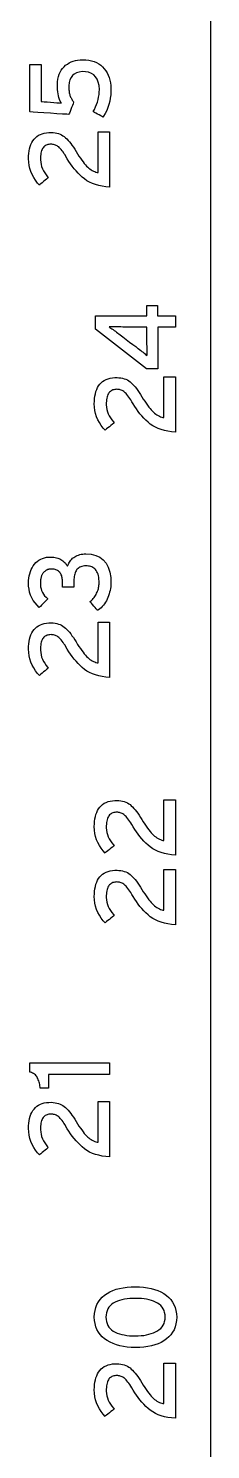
# Model space of a CAD drawing. Extents: x 1 to 47.7, y 0.2 to 35.
# Drawn here: x 33.342 to 33.563, y 9.413 to 11.147 of the extents above; entities that cross this region are included whole.
import ezdxf

# ---------------------------------------------------------------- set-up
doc = ezdxf.new("R2010")
doc.units = 0
doc.header["$MEASUREMENT"] = 0
doc.layers.add('7_0_____DWG', color=7, linetype='CONTINUOUS')

msp = doc.modelspace()

# ---------------------------------------------------------------- linework, layer by layer
at = {"layer": '7_0_____DWG'}
for points in [[(33.5634, 11.2207), (33.5634, 11.1093), (33.5634, 10.9963), (33.5634, 10.8819), (33.5634, 10.7661), (33.5634, 10.6489), (33.5634, 10.5305), (33.5634, 10.4109), (33.5634, 10.2901), (33.5634, 10.1682), (33.5634, 10.0453), (33.5634, 9.9215), (33.5634, 9.6712), (33.5634, 9.4178), (33.5634, 9.1619), (33.5634, 8.904), (33.5634, 8.6445), (33.5634, 8.123)], [(33.4989, 10.7962), (33.5208, 10.7962), (33.5208, 10.7825), (33.4994, 10.7825), (33.4994, 10.7315), (33.4855, 10.7315), (33.4236, 10.78), (33.4236, 10.7962), (33.4861, 10.7962), (33.4861, 10.8087), (33.4989, 10.8087), (33.4989, 10.7962)]]:
    msp.add_lwpolyline(points, dxfattribs=at)
for points in [[(33.4077, 11.1085), (33.4116, 11.1083), (33.4153, 11.1079), (33.4187, 11.1072), (33.4219, 11.1063), (33.4248, 11.1051), (33.4275, 11.1036), (33.43, 11.1019), (33.4322, 11.0999), (33.4342, 11.0977), (33.436, 11.0952), (33.4376, 11.0926), (33.4389, 11.0899), (33.44, 11.0869), (33.4409, 11.0838), (33.4416, 11.0805), (33.442, 11.0771), (33.4423, 11.0735), (33.4423, 11.0696), (33.442, 11.0656), (33.4415, 11.0617), (33.4408, 11.0579), (33.4398, 11.0541), (33.4386, 11.0504), (33.4371, 11.0468), (33.4354, 11.0432), (33.4334, 11.0397), (33.4325, 11.0387), (33.4315, 11.0392), (33.43, 11.0401), (33.4281, 11.0412), (33.4261, 11.0423), (33.4241, 11.0434), (33.4224, 11.0444), (33.4212, 11.0451), (33.4206, 11.0454), (33.4221, 11.048), (33.4235, 11.051), (33.4247, 11.0539), (33.4258, 11.0569), (33.4266, 11.0599), (33.4273, 11.0629), (33.4278, 11.066), (33.4281, 11.069), (33.4282, 11.0723), (33.4278, 11.0771), (33.4269, 11.0812), (33.4256, 11.0848), (33.4237, 11.0878), (33.4213, 11.0902), (33.4185, 11.092), (33.4151, 11.0933), (33.4113, 11.094), (33.4071, 11.0941), (33.4035, 11.0936), (33.4004, 11.0926), (33.3977, 11.0912), (33.3955, 11.0893), (33.3937, 11.0869), (33.3924, 11.084), (33.3915, 11.0807), (33.3911, 11.0769), (33.391, 11.0743), (33.3911, 11.073), (33.3911, 11.0718), (33.3913, 11.0706), (33.3914, 11.0694), (33.3916, 11.0682), (33.3918, 11.0671), (33.3921, 11.066), (33.3924, 11.065), (33.3928, 11.064), (33.3932, 11.0631), (33.3937, 11.0621), (33.3942, 11.0612), (33.3947, 11.0603), (33.3953, 11.0594), (33.3959, 11.0585), (33.3965, 11.0577), (33.3971, 11.0568), (33.3969, 11.0563), (33.3963, 11.0548), (33.3955, 11.0528), (33.3945, 11.0503), (33.3934, 11.0477), (33.3925, 11.0454), (33.3917, 11.0434), (33.3912, 11.0421), (33.3909, 11.0418), (33.3885, 11.042), (33.3834, 11.0423), (33.3765, 11.0428), (33.3686, 11.0433), (33.3606, 11.0439), (33.3533, 11.0443), (33.3475, 11.0447), (33.3441, 11.045), (33.3435, 11.0454), (33.3435, 11.0492), (33.3435, 11.056), (33.3435, 11.0647), (33.3435, 11.0745), (33.3435, 11.0842), (33.3435, 11.0928), (33.3435, 11.0993), (33.3435, 11.1026), (33.3438, 11.1029), (33.3449, 11.1029), (33.3466, 11.1029), (33.3488, 11.1029), (33.3511, 11.1029), (33.3534, 11.1029), (33.3554, 11.1029), (33.3568, 11.1029), (33.3574, 11.1029), (33.3574, 11.1016), (33.3574, 11.0975), (33.3574, 11.0914), (33.3574, 11.0841), (33.3574, 11.0764), (33.3574, 11.0691), (33.3574, 11.063), (33.3574, 11.0589), (33.3574, 11.0576), (33.3585, 11.0575), (33.361, 11.0574), (33.3645, 11.0571), (33.3686, 11.0568), (33.3727, 11.0565), (33.3766, 11.0562), (33.3797, 11.056), (33.3817, 11.0558), (33.3817, 11.0564), (33.3807, 11.0582), (33.3798, 11.0602), (33.379, 11.0624), (33.3784, 11.0646), (33.3779, 11.067), (33.3775, 11.0695), (33.3772, 11.0721), (33.3771, 11.0748), (33.3771, 11.0781), (33.3774, 11.0816), (33.3778, 11.0849), (33.3785, 11.088), (33.3794, 11.0908), (33.3806, 11.0934), (33.3819, 11.0959), (33.3835, 11.0981), (33.3852, 11.1001), (33.3872, 11.1018), (33.3893, 11.1034), (33.3915, 11.1048), (33.3939, 11.1059), (33.3964, 11.1068), (33.399, 11.1076), (33.4018, 11.1081), (33.4047, 11.1084)], [(33.4407, 10.9533), (33.4361, 10.9537), (33.4316, 10.9543), (33.4275, 10.9552), (33.4235, 10.9563), (33.4198, 10.9576), (33.4163, 10.9592), (33.4131, 10.961), (33.4101, 10.9631), (33.4074, 10.9654), (33.4048, 10.9678), (33.4023, 10.9704), (33.3999, 10.973), (33.3975, 10.9757), (33.3953, 10.9786), (33.3932, 10.9815), (33.3912, 10.9846), (33.3892, 10.9877), (33.3876, 10.9904), (33.3864, 10.9925), (33.3851, 10.9943), (33.384, 10.9961), (33.3828, 10.9976), (33.3817, 10.999), (33.3807, 11.0002), (33.3796, 11.0013), (33.3787, 11.0022), (33.3777, 11.0029), (33.3767, 11.0035), (33.3757, 11.004), (33.3747, 11.0045), (33.3737, 11.0048), (33.3726, 11.0051), (33.3716, 11.0053), (33.3705, 11.0055), (33.3694, 11.0055), (33.3681, 11.0055), (33.3668, 11.0053), (33.3656, 11.0051), (33.3645, 11.0047), (33.3634, 11.0042), (33.3624, 11.0037), (33.3615, 11.003), (33.3607, 11.0022), (33.3599, 11.0013), (33.3591, 11.0003), (33.3585, 10.9991), (33.3579, 10.9977), (33.3575, 10.9962), (33.3571, 10.9946), (33.3568, 10.9928), (33.3566, 10.9909), (33.3565, 10.9889), (33.3565, 10.9865), (33.3568, 10.9836), (33.3573, 10.9809), (33.358, 10.9782), (33.359, 10.9755), (33.3602, 10.973), (33.3617, 10.9705), (33.3634, 10.9681), (33.3653, 10.9657), (33.3661, 10.9646), (33.3653, 10.964), (33.3639, 10.9629), (33.3622, 10.9615), (33.3604, 10.96), (33.3585, 10.9585), (33.3569, 10.9572), (33.3557, 10.9562), (33.3552, 10.9557), (33.353, 10.9582), (33.3504, 10.9615), (33.3483, 10.9649), (33.3464, 10.9684), (33.3449, 10.9721), (33.3436, 10.9758), (33.3428, 10.9797), (33.3422, 10.9838), (33.342, 10.9879), (33.3421, 10.9912), (33.3423, 10.9944), (33.3427, 10.9973), (33.3433, 11.0001), (33.3441, 11.0028), (33.345, 11.0053), (33.346, 11.0076), (33.3473, 11.0097), (33.3487, 11.0117), (33.3503, 11.0135), (33.3522, 11.015), (33.3542, 11.0164), (33.3564, 11.0175), (33.3587, 11.0184), (33.3612, 11.0191), (33.364, 11.0196), (33.3668, 11.0198), (33.3696, 11.0199), (33.372, 11.0197), (33.3743, 11.0194), (33.3764, 11.019), (33.3784, 11.0185), (33.3804, 11.0177), (33.3822, 11.0169), (33.3839, 11.0159), (33.3855, 11.0148), (33.3871, 11.0134), (33.3886, 11.0119), (33.3902, 11.0102), (33.3917, 11.0084), (33.3933, 11.0064), (33.3949, 11.0042), (33.3966, 11.0018), (33.3982, 10.9993), (33.3999, 10.9965), (33.4017, 10.9936), (33.4034, 10.9909), (33.4051, 10.9884), (33.4067, 10.9861), (33.4083, 10.984), (33.4098, 10.982), (33.4113, 10.9803), (33.4127, 10.9788), (33.414, 10.9775), (33.4154, 10.9764), (33.4168, 10.9753), (33.4182, 10.9744), (33.4196, 10.9735), (33.4211, 10.9728), (33.4226, 10.9721), (33.4241, 10.9716), (33.4256, 10.9712), (33.4266, 10.9712), (33.4266, 10.9741), (33.4266, 10.9797), (33.4266, 10.9871), (33.4266, 10.9954), (33.4266, 11.0038), (33.4266, 11.0114), (33.4266, 11.0172), (33.4266, 11.0205), (33.4268, 11.0208), (33.4278, 11.0208), (33.4295, 11.0208), (33.4317, 11.0208), (33.4341, 11.0208), (33.4364, 11.0208), (33.4385, 11.0208), (33.44, 11.0208), (33.4407, 11.0208), (33.4407, 11.0193), (33.4407, 11.0136), (33.4407, 11.0048), (33.4407, 10.9941), (33.4407, 10.9826), (33.4407, 10.9716), (33.4407, 10.9622), (33.4407, 10.9557)], [(33.44, 10.7829), (33.4411, 10.7821), (33.4423, 10.7813), (33.4435, 10.7804), (33.4449, 10.7794), (33.4462, 10.7784), (33.4477, 10.7773), (33.4492, 10.7762), (33.4508, 10.775), (33.4518, 10.7742), (33.4537, 10.7728), (33.4568, 10.7704), (33.4607, 10.7674), (33.465, 10.7642), (33.469, 10.7611), (33.4724, 10.7586), (33.4747, 10.7568), (33.4756, 10.7561), (33.4771, 10.755), (33.4786, 10.7538), (33.48, 10.7527), (33.4813, 10.7517), (33.4826, 10.7506), (33.4838, 10.7496), (33.4849, 10.7487), (33.486, 10.7477), (33.4863, 10.7486), (33.4863, 10.7502), (33.4862, 10.7518), (33.4862, 10.7536), (33.4862, 10.7554), (33.4862, 10.7572), (33.4862, 10.7592), (33.4861, 10.7611), (33.4861, 10.7627), (33.4861, 10.7639), (33.4861, 10.7662), (33.4861, 10.7693), (33.4861, 10.7728), (33.4861, 10.7763), (33.4861, 10.7793), (33.4861, 10.7815), (33.4861, 10.7825), (33.4853, 10.7825), (33.4826, 10.7825), (33.4786, 10.7825), (33.4737, 10.7825), (33.4687, 10.7825), (33.4641, 10.7825), (33.4603, 10.7825), (33.4581, 10.7825), (33.4567, 10.7825), (33.4543, 10.7826), (33.452, 10.7826), (33.4498, 10.7826), (33.4477, 10.7827), (33.4456, 10.7827), (33.4436, 10.7828), (33.4418, 10.7828)], [(33.5208, 10.6543), (33.5161, 10.6547), (33.5117, 10.6553), (33.5075, 10.6562), (33.5036, 10.6573), (33.4999, 10.6586), (33.4964, 10.6602), (33.4932, 10.662), (33.4902, 10.6641), (33.4874, 10.6664), (33.4848, 10.6688), (33.4823, 10.6713), (33.4799, 10.674), (33.4776, 10.6767), (33.4754, 10.6796), (33.4733, 10.6825), (33.4712, 10.6855), (33.4693, 10.6887), (33.4677, 10.6914), (33.4664, 10.6935), (33.4652, 10.6953), (33.464, 10.697), (33.4629, 10.6986), (33.4618, 10.7), (33.4607, 10.7012), (33.4597, 10.7022), (33.4587, 10.7031), (33.4578, 10.7039), (33.4568, 10.7045), (33.4558, 10.705), (33.4548, 10.7054), (33.4537, 10.7058), (33.4527, 10.7061), (33.4516, 10.7063), (33.4505, 10.7064), (33.4494, 10.7065), (33.4481, 10.7064), (33.4469, 10.7063), (33.4457, 10.706), (33.4445, 10.7057), (33.4435, 10.7052), (33.4425, 10.7047), (33.4416, 10.704), (33.4407, 10.7032), (33.4399, 10.7023), (33.4392, 10.7012), (33.4385, 10.7), (33.438, 10.6987), (33.4375, 10.6972), (33.4372, 10.6956), (33.4369, 10.6938), (33.4367, 10.6919), (33.4366, 10.6899), (33.4366, 10.6875), (33.4368, 10.6846), (33.4373, 10.6818), (33.4381, 10.6791), (33.4391, 10.6765), (33.4403, 10.674), (33.4417, 10.6715), (33.4434, 10.6691), (33.4453, 10.6667), (33.4461, 10.6656), (33.4453, 10.6649), (33.444, 10.6639), (33.4423, 10.6625), (33.4404, 10.6609), (33.4386, 10.6594), (33.437, 10.6581), (33.4358, 10.6572), (33.4352, 10.6567), (33.433, 10.6592), (33.4305, 10.6625), (33.4283, 10.6659), (33.4264, 10.6694), (33.4249, 10.673), (33.4237, 10.6768), (33.4228, 10.6807), (33.4223, 10.6847), (33.422, 10.6889), (33.4221, 10.6922), (33.4224, 10.6953), (33.4228, 10.6983), (33.4234, 10.7011), (33.4241, 10.7038), (33.425, 10.7062), (33.4261, 10.7086), (33.4273, 10.7107), (33.4288, 10.7127), (33.4304, 10.7144), (33.4322, 10.716), (33.4342, 10.7173), (33.4364, 10.7185), (33.4388, 10.7194), (33.4413, 10.7201), (33.444, 10.7205), (33.4469, 10.7208), (33.4497, 10.7208), (33.452, 10.7207), (33.4543, 10.7204), (33.4565, 10.72), (33.4585, 10.7194), (33.4604, 10.7187), (33.4623, 10.7179), (33.464, 10.7169), (33.4656, 10.7157), (33.4671, 10.7144), (33.4686, 10.7129), (33.4702, 10.7112), (33.4718, 10.7094), (33.4734, 10.7073), (33.475, 10.7051), (33.4766, 10.7028), (33.4783, 10.7002), (33.48, 10.6975), (33.4817, 10.6946), (33.4835, 10.6919), (33.4851, 10.6894), (33.4868, 10.6871), (33.4883, 10.6849), (33.4899, 10.683), (33.4913, 10.6813), (33.4927, 10.6798), (33.4941, 10.6785), (33.4954, 10.6773), (33.4968, 10.6763), (33.4983, 10.6753), (33.4997, 10.6745), (33.5012, 10.6737), (33.5026, 10.6731), (33.5041, 10.6726), (33.5056, 10.6722), (33.5067, 10.6722), (33.5067, 10.675), (33.5067, 10.6806), (33.5067, 10.6881), (33.5067, 10.6964), (33.5067, 10.7048), (33.5067, 10.7124), (33.5067, 10.7182), (33.5067, 10.7214), (33.5068, 10.7218), (33.5078, 10.7218), (33.5096, 10.7218), (33.5117, 10.7218), (33.5141, 10.7218), (33.5165, 10.7218), (33.5185, 10.7218), (33.52, 10.7218), (33.5208, 10.7218), (33.5208, 10.7203), (33.5208, 10.7146), (33.5208, 10.7058), (33.5208, 10.695), (33.5208, 10.6836), (33.5208, 10.6725), (33.5208, 10.6632), (33.5208, 10.6567)], [(33.4119, 10.5058), (33.4183, 10.5052), (33.424, 10.5038), (33.4289, 10.5015), (33.433, 10.4983), (33.4364, 10.4942), (33.439, 10.4893), (33.4409, 10.4835), (33.442, 10.4769), (33.4423, 10.4701), (33.4422, 10.4679), (33.442, 10.4656), (33.4417, 10.4634), (33.4412, 10.4612), (33.4407, 10.459), (33.4401, 10.4568), (33.4394, 10.4547), (33.4386, 10.4526), (33.4377, 10.4505), (33.4367, 10.4485), (33.4355, 10.4466), (33.4343, 10.4448), (33.4331, 10.4431), (33.4317, 10.4415), (33.4303, 10.44), (33.4287, 10.4386), (33.4271, 10.4373), (33.4261, 10.4366), (33.4255, 10.4373), (33.4244, 10.4386), (33.423, 10.4402), (33.4215, 10.442), (33.4199, 10.4438), (33.4185, 10.4454), (33.4174, 10.4466), (33.4168, 10.4473), (33.4175, 10.4479), (33.4187, 10.449), (33.4198, 10.4501), (33.4208, 10.4513), (33.4218, 10.4525), (33.4227, 10.4537), (33.4235, 10.455), (33.4243, 10.4563), (33.4249, 10.4576), (33.4256, 10.459), (33.4261, 10.4604), (33.4266, 10.4618), (33.427, 10.4632), (33.4273, 10.4646), (33.4276, 10.466), (33.4277, 10.4674), (33.4279, 10.4689), (33.4279, 10.4703), (33.4279, 10.4726), (33.4277, 10.4749), (33.4275, 10.4771), (33.4271, 10.4791), (33.4266, 10.4809), (33.426, 10.4826), (33.4253, 10.484), (33.4245, 10.4854), (33.4236, 10.4865), (33.4226, 10.4875), (33.4215, 10.4884), (33.4204, 10.4891), (33.4191, 10.4897), (33.4178, 10.4903), (33.4164, 10.4906), (33.4149, 10.4909), (33.4133, 10.4911), (33.4116, 10.4911), (33.41, 10.491), (33.4084, 10.4908), (33.407, 10.4905), (33.4057, 10.49), (33.4044, 10.4895), (33.4033, 10.4888), (33.4023, 10.488), (33.4013, 10.4871), (33.4005, 10.4861), (33.3998, 10.485), (33.3992, 10.4838), (33.3986, 10.4825), (33.3982, 10.4811), (33.3978, 10.4797), (33.3975, 10.4782), (33.3974, 10.4766), (33.3973, 10.475), (33.3973, 10.474), (33.3973, 10.4734), (33.3973, 10.4724), (33.3973, 10.4711), (33.3973, 10.4696), (33.3973, 10.4682), (33.3973, 10.4668), (33.3973, 10.4658), (33.3973, 10.4653), (33.3971, 10.4652), (33.3961, 10.4652), (33.3944, 10.4652), (33.3922, 10.4652), (33.3899, 10.4652), (33.3875, 10.4652), (33.3855, 10.4652), (33.384, 10.4652), (33.3832, 10.4652), (33.3832, 10.4654), (33.3832, 10.4661), (33.3832, 10.4672), (33.3832, 10.4685), (33.3832, 10.47), (33.3832, 10.4714), (33.3832, 10.4726), (33.3832, 10.4735), (33.3832, 10.4739), (33.3831, 10.4752), (33.383, 10.4766), (33.3827, 10.4779), (33.3824, 10.4791), (33.3819, 10.4803), (33.3814, 10.4813), (33.3807, 10.4823), (33.38, 10.4832), (33.3791, 10.484), (33.3783, 10.4847), (33.3773, 10.4853), (33.3764, 10.4858), (33.3753, 10.4862), (33.3743, 10.4866), (33.3732, 10.4869), (33.372, 10.4871), (33.3708, 10.4872), (33.3697, 10.4872), (33.3692, 10.4872), (33.3688, 10.4872), (33.3683, 10.4871), (33.3678, 10.4871), (33.3672, 10.487), (33.3667, 10.4869), (33.3662, 10.4868), (33.3657, 10.4866), (33.3651, 10.4865), (33.3646, 10.4863), (33.3641, 10.486), (33.3636, 10.4857), (33.3631, 10.4854), (33.3626, 10.485), (33.3621, 10.4847), (33.3617, 10.4843), (33.3612, 10.4838), (33.3608, 10.4834), (33.3603, 10.4829), (33.3599, 10.4824), (33.3595, 10.4818), (33.3591, 10.4812), (33.3587, 10.4806), (33.3584, 10.4799), (33.358, 10.4792), (33.3577, 10.4785), (33.3574, 10.4777), (33.3572, 10.4769), (33.357, 10.476), (33.3568, 10.4751), (33.3566, 10.4741), (33.3565, 10.4731), (33.3564, 10.472), (33.3564, 10.4709), (33.3564, 10.4698), (33.3564, 10.4677), (33.3567, 10.4653), (33.3573, 10.4631), (33.358, 10.4609), (33.359, 10.4587), (33.3602, 10.4567), (33.3616, 10.4547), (33.3633, 10.4529), (33.3651, 10.4511), (33.3652, 10.4506), (33.3643, 10.4496), (33.3629, 10.4483), (33.3613, 10.4466), (33.3595, 10.4448), (33.3579, 10.4432), (33.3565, 10.4417), (33.3555, 10.4407), (33.3551, 10.4404), (33.3524, 10.4431), (33.3499, 10.446), (33.3478, 10.449), (33.346, 10.4521), (33.3446, 10.4555), (33.3434, 10.4589), (33.3426, 10.4625), (33.3421, 10.4663), (33.342, 10.4701), (33.3421, 10.4731), (33.3424, 10.476), (33.3428, 10.4788), (33.3435, 10.4815), (33.3443, 10.4841), (33.3453, 10.4865), (33.3464, 10.4888), (33.3477, 10.491), (33.3492, 10.4931), (33.3509, 10.495), (33.3527, 10.4966), (33.3547, 10.4981), (33.3568, 10.4993), (33.3591, 10.5002), (33.3615, 10.501), (33.364, 10.5015), (33.3668, 10.5018), (33.3692, 10.5018), (33.3711, 10.5017), (33.3728, 10.5015), (33.3745, 10.5013), (33.3761, 10.5009), (33.3775, 10.5005), (33.3789, 10.5), (33.3802, 10.4995), (33.3814, 10.4989), (33.3825, 10.4981), (33.3836, 10.4974), (33.3846, 10.4966), (33.3855, 10.4957), (33.3864, 10.4948), (33.3873, 10.4938), (33.388, 10.4928), (33.3888, 10.4918), (33.3894, 10.4907), (33.3899, 10.4915), (33.3905, 10.493), (33.3911, 10.4944), (33.3918, 10.4957), (33.3927, 10.497), (33.3936, 10.4981), (33.3946, 10.4993), (33.3957, 10.5003), (33.397, 10.5013), (33.3983, 10.5022), (33.3996, 10.503), (33.4011, 10.5037), (33.4027, 10.5043), (33.4043, 10.5048), (33.4061, 10.5052), (33.4079, 10.5055), (33.4098, 10.5057)], [(33.4407, 10.355), (33.4361, 10.3554), (33.4316, 10.356), (33.4275, 10.3569), (33.4235, 10.358), (33.4198, 10.3593), (33.4163, 10.3609), (33.4131, 10.3627), (33.4101, 10.3648), (33.4074, 10.3671), (33.4048, 10.3695), (33.4023, 10.372), (33.3999, 10.3747), (33.3975, 10.3774), (33.3953, 10.3803), (33.3932, 10.3832), (33.3912, 10.3862), (33.3892, 10.3894), (33.3876, 10.3921), (33.3864, 10.3942), (33.3851, 10.396), (33.384, 10.3977), (33.3828, 10.3993), (33.3817, 10.4007), (33.3807, 10.4019), (33.3796, 10.4029), (33.3787, 10.4038), (33.3777, 10.4045), (33.3767, 10.4052), (33.3757, 10.4057), (33.3747, 10.4061), (33.3737, 10.4065), (33.3726, 10.4068), (33.3716, 10.407), (33.3705, 10.4071), (33.3694, 10.4072), (33.3681, 10.4071), (33.3668, 10.407), (33.3656, 10.4067), (33.3645, 10.4064), (33.3634, 10.4059), (33.3624, 10.4053), (33.3615, 10.4047), (33.3607, 10.4039), (33.3599, 10.403), (33.3591, 10.4019), (33.3585, 10.4007), (33.3579, 10.3994), (33.3575, 10.3979), (33.3571, 10.3963), (33.3568, 10.3945), (33.3566, 10.3926), (33.3565, 10.3906), (33.3565, 10.3881), (33.3568, 10.3853), (33.3573, 10.3825), (33.358, 10.3798), (33.359, 10.3772), (33.3602, 10.3746), (33.3617, 10.3722), (33.3634, 10.3697), (33.3653, 10.3674), (33.3661, 10.3663), (33.3653, 10.3656), (33.3639, 10.3645), (33.3622, 10.3632), (33.3604, 10.3616), (33.3585, 10.3601), (33.3569, 10.3588), (33.3557, 10.3579), (33.3552, 10.3574), (33.353, 10.3599), (33.3504, 10.3631), (33.3483, 10.3665), (33.3464, 10.3701), (33.3449, 10.3737), (33.3436, 10.3775), (33.3428, 10.3814), (33.3422, 10.3854), (33.342, 10.3896), (33.3421, 10.3929), (33.3423, 10.396), (33.3427, 10.399), (33.3433, 10.4018), (33.3441, 10.4045), (33.345, 10.4069), (33.346, 10.4092), (33.3473, 10.4114), (33.3487, 10.4134), (33.3503, 10.4151), (33.3522, 10.4167), (33.3542, 10.418), (33.3564, 10.4192), (33.3587, 10.4201), (33.3612, 10.4208), (33.364, 10.4212), (33.3668, 10.4215), (33.3696, 10.4215), (33.372, 10.4214), (33.3743, 10.4211), (33.3764, 10.4207), (33.3784, 10.4201), (33.3804, 10.4194), (33.3822, 10.4186), (33.3839, 10.4176), (33.3855, 10.4164), (33.3871, 10.4151), (33.3886, 10.4136), (33.3902, 10.4119), (33.3917, 10.4101), (33.3933, 10.408), (33.3949, 10.4058), (33.3966, 10.4035), (33.3982, 10.4009), (33.3999, 10.3982), (33.4017, 10.3953), (33.4034, 10.3926), (33.4051, 10.3901), (33.4067, 10.3878), (33.4083, 10.3856), (33.4098, 10.3837), (33.4113, 10.382), (33.4127, 10.3805), (33.414, 10.3792), (33.4154, 10.378), (33.4168, 10.377), (33.4182, 10.376), (33.4196, 10.3752), (33.4211, 10.3744), (33.4226, 10.3738), (33.4241, 10.3733), (33.4256, 10.3729), (33.4266, 10.3728), (33.4266, 10.3757), (33.4266, 10.3813), (33.4266, 10.3887), (33.4266, 10.3971), (33.4266, 10.4055), (33.4266, 10.4131), (33.4266, 10.4189), (33.4266, 10.4221), (33.4268, 10.4225), (33.4278, 10.4225), (33.4295, 10.4225), (33.4317, 10.4225), (33.4341, 10.4225), (33.4364, 10.4225), (33.4385, 10.4225), (33.44, 10.4225), (33.4407, 10.4225), (33.4407, 10.421), (33.4407, 10.4153), (33.4407, 10.4065), (33.4407, 10.3957), (33.4407, 10.3843), (33.4407, 10.3732), (33.4407, 10.3639), (33.4407, 10.3574)], [(33.5208, 10.1383), (33.5161, 10.1387), (33.5117, 10.1393), (33.5075, 10.1402), (33.5036, 10.1413), (33.4999, 10.1426), (33.4964, 10.1442), (33.4932, 10.146), (33.4902, 10.1481), (33.4874, 10.1504), (33.4848, 10.1528), (33.4823, 10.1553), (33.4799, 10.158), (33.4776, 10.1607), (33.4754, 10.1636), (33.4733, 10.1665), (33.4712, 10.1696), (33.4693, 10.1727), (33.4677, 10.1754), (33.4664, 10.1775), (33.4652, 10.1793), (33.464, 10.181), (33.4629, 10.1826), (33.4618, 10.184), (33.4607, 10.1852), (33.4597, 10.1863), (33.4587, 10.1871), (33.4578, 10.1879), (33.4568, 10.1885), (33.4558, 10.189), (33.4548, 10.1895), (33.4537, 10.1898), (33.4527, 10.1901), (33.4516, 10.1903), (33.4505, 10.1904), (33.4494, 10.1905), (33.4481, 10.1905), (33.4469, 10.1903), (33.4457, 10.1901), (33.4445, 10.1897), (33.4435, 10.1892), (33.4425, 10.1887), (33.4416, 10.188), (33.4407, 10.1872), (33.4399, 10.1863), (33.4392, 10.1853), (33.4385, 10.1841), (33.438, 10.1827), (33.4375, 10.1812), (33.4372, 10.1796), (33.4369, 10.1778), (33.4367, 10.1759), (33.4366, 10.1739), (33.4366, 10.1715), (33.4368, 10.1686), (33.4373, 10.1659), (33.4381, 10.1632), (33.4391, 10.1605), (33.4403, 10.158), (33.4417, 10.1555), (33.4434, 10.1531), (33.4453, 10.1507), (33.4461, 10.1496), (33.4453, 10.149), (33.444, 10.1479), (33.4423, 10.1465), (33.4404, 10.1449), (33.4386, 10.1435), (33.437, 10.1421), (33.4358, 10.1412), (33.4352, 10.1407), (33.433, 10.1432), (33.4305, 10.1465), (33.4283, 10.1499), (33.4264, 10.1534), (33.4249, 10.157), (33.4237, 10.1608), (33.4228, 10.1647), (33.4223, 10.1687), (33.422, 10.1729), (33.4221, 10.1762), (33.4224, 10.1793), (33.4228, 10.1823), (33.4234, 10.1851), (33.4241, 10.1878), (33.425, 10.1903), (33.4261, 10.1926), (33.4273, 10.1947), (33.4288, 10.1967), (33.4304, 10.1985), (33.4322, 10.2), (33.4342, 10.2014), (33.4364, 10.2025), (33.4388, 10.2034), (33.4413, 10.2041), (33.444, 10.2046), (33.4469, 10.2048), (33.4497, 10.2048), (33.452, 10.2047), (33.4543, 10.2044), (33.4565, 10.204), (33.4585, 10.2034), (33.4604, 10.2027), (33.4623, 10.2019), (33.464, 10.2009), (33.4656, 10.1998), (33.4671, 10.1984), (33.4686, 10.1969), (33.4702, 10.1952), (33.4718, 10.1934), (33.4734, 10.1913), (33.475, 10.1892), (33.4766, 10.1868), (33.4783, 10.1842), (33.48, 10.1815), (33.4817, 10.1786), (33.4835, 10.1759), (33.4851, 10.1734), (33.4868, 10.1711), (33.4883, 10.169), (33.4899, 10.167), (33.4913, 10.1653), (33.4927, 10.1638), (33.4941, 10.1625), (33.4954, 10.1614), (33.4968, 10.1603), (33.4983, 10.1593), (33.4997, 10.1585), (33.5012, 10.1578), (33.5026, 10.1571), (33.5041, 10.1566), (33.5056, 10.1562), (33.5067, 10.1562), (33.5067, 10.1591), (33.5067, 10.1646), (33.5067, 10.1721), (33.5067, 10.1804), (33.5067, 10.1888), (33.5067, 10.1964), (33.5067, 10.2022), (33.5067, 10.2054), (33.5068, 10.2058), (33.5078, 10.2058), (33.5096, 10.2058), (33.5117, 10.2058), (33.5141, 10.2058), (33.5165, 10.2058), (33.5185, 10.2058), (33.52, 10.2058), (33.5208, 10.2058), (33.5208, 10.2043), (33.5208, 10.1986), (33.5208, 10.1898), (33.5208, 10.1791), (33.5208, 10.1676), (33.5208, 10.1566), (33.5208, 10.1472), (33.5208, 10.1407)], [(33.5208, 10.0532), (33.5161, 10.0536), (33.5117, 10.0542), (33.5075, 10.0551), (33.5036, 10.0562), (33.4999, 10.0575), (33.4964, 10.0591), (33.4932, 10.0609), (33.4902, 10.063), (33.4874, 10.0653), (33.4848, 10.0677), (33.4823, 10.0702), (33.4799, 10.0729), (33.4776, 10.0756), (33.4754, 10.0785), (33.4733, 10.0814), (33.4712, 10.0844), (33.4693, 10.0876), (33.4677, 10.0903), (33.4664, 10.0924), (33.4652, 10.0942), (33.464, 10.0959), (33.4629, 10.0975), (33.4618, 10.0989), (33.4607, 10.1001), (33.4597, 10.1011), (33.4587, 10.102), (33.4578, 10.1028), (33.4568, 10.1034), (33.4558, 10.1039), (33.4548, 10.1043), (33.4537, 10.1047), (33.4527, 10.105), (33.4516, 10.1052), (33.4505, 10.1053), (33.4494, 10.1054), (33.4481, 10.1053), (33.4469, 10.1052), (33.4457, 10.1049), (33.4445, 10.1046), (33.4435, 10.1041), (33.4425, 10.1036), (33.4416, 10.1029), (33.4407, 10.1021), (33.4399, 10.1012), (33.4392, 10.1001), (33.4385, 10.0989), (33.438, 10.0976), (33.4375, 10.0961), (33.4372, 10.0945), (33.4369, 10.0927), (33.4367, 10.0908), (33.4366, 10.0888), (33.4366, 10.0864), (33.4368, 10.0835), (33.4373, 10.0807), (33.4381, 10.078), (33.4391, 10.0754), (33.4403, 10.0729), (33.4417, 10.0704), (33.4434, 10.068), (33.4453, 10.0656), (33.4461, 10.0645), (33.4453, 10.0638), (33.444, 10.0628), (33.4423, 10.0614), (33.4404, 10.0598), (33.4386, 10.0583), (33.437, 10.057), (33.4358, 10.0561), (33.4352, 10.0556), (33.433, 10.0581), (33.4305, 10.0613), (33.4283, 10.0648), (33.4264, 10.0683), (33.4249, 10.0719), (33.4237, 10.0757), (33.4228, 10.0796), (33.4223, 10.0836), (33.422, 10.0878), (33.4221, 10.0911), (33.4224, 10.0942), (33.4228, 10.0972), (33.4234, 10.1), (33.4241, 10.1027), (33.425, 10.1051), (33.4261, 10.1075), (33.4273, 10.1096), (33.4288, 10.1116), (33.4304, 10.1133), (33.4322, 10.1149), (33.4342, 10.1162), (33.4364, 10.1174), (33.4388, 10.1183), (33.4413, 10.119), (33.444, 10.1194), (33.4469, 10.1197), (33.4497, 10.1197), (33.452, 10.1196), (33.4543, 10.1193), (33.4565, 10.1189), (33.4585, 10.1183), (33.4604, 10.1176), (33.4623, 10.1168), (33.464, 10.1158), (33.4656, 10.1146), (33.4671, 10.1133), (33.4686, 10.1118), (33.4702, 10.1101), (33.4718, 10.1083), (33.4734, 10.1062), (33.475, 10.104), (33.4766, 10.1017), (33.4783, 10.0991), (33.48, 10.0964), (33.4817, 10.0935), (33.4835, 10.0908), (33.4851, 10.0883), (33.4868, 10.086), (33.4883, 10.0838), (33.4899, 10.0819), (33.4913, 10.0802), (33.4927, 10.0787), (33.4941, 10.0774), (33.4954, 10.0762), (33.4968, 10.0752), (33.4983, 10.0742), (33.4997, 10.0734), (33.5012, 10.0726), (33.5026, 10.072), (33.5041, 10.0715), (33.5056, 10.0711), (33.5067, 10.0711), (33.5067, 10.0739), (33.5067, 10.0795), (33.5067, 10.087), (33.5067, 10.0953), (33.5067, 10.1037), (33.5067, 10.1113), (33.5067, 10.1171), (33.5067, 10.1203), (33.5068, 10.1207), (33.5078, 10.1207), (33.5096, 10.1207), (33.5117, 10.1207), (33.5141, 10.1207), (33.5165, 10.1207), (33.5185, 10.1207), (33.52, 10.1207), (33.5208, 10.1207), (33.5208, 10.1192), (33.5208, 10.1135), (33.5208, 10.1047), (33.5208, 10.0939), (33.5208, 10.0825), (33.5208, 10.0714), (33.5208, 10.0621), (33.5208, 10.0556)], [(33.4407, 9.8707), (33.4379, 9.8707), (33.4303, 9.8707), (33.4194, 9.8707), (33.4067, 9.8707), (33.3937, 9.8707), (33.3817, 9.8707), (33.3723, 9.8707), (33.3669, 9.8707), (33.3662, 9.8705), (33.3662, 9.8693), (33.3662, 9.8672), (33.3662, 9.8645), (33.3662, 9.8616), (33.3662, 9.8588), (33.3662, 9.8563), (33.3662, 9.8546), (33.3662, 9.854), (33.3658, 9.854), (33.3648, 9.854), (33.3633, 9.854), (33.3616, 9.854), (33.3599, 9.854), (33.3583, 9.854), (33.357, 9.854), (33.3563, 9.854), (33.3561, 9.8549), (33.3559, 9.8566), (33.3556, 9.8582), (33.3553, 9.8598), (33.3549, 9.8613), (33.3545, 9.8627), (33.3539, 9.8641), (33.3534, 9.8655), (33.3527, 9.8667), (33.352, 9.8679), (33.3512, 9.869), (33.3503, 9.87), (33.3493, 9.8708), (33.3482, 9.8716), (33.347, 9.8722), (33.3457, 9.8728), (33.3443, 9.8732), (33.3435, 9.8735), (33.3435, 9.8743), (33.3435, 9.8758), (33.3435, 9.8776), (33.3435, 9.8796), (33.3435, 9.8815), (33.3435, 9.8832), (33.3435, 9.8843), (33.3435, 9.8848), (33.3473, 9.8848), (33.3572, 9.8848), (33.3713, 9.8848), (33.3879, 9.8848), (33.4049, 9.8848), (33.4205, 9.8848), (33.4327, 9.8848), (33.4398, 9.8848), (33.4407, 9.8846), (33.4407, 9.8836), (33.4407, 9.8818), (33.4407, 9.8796), (33.4407, 9.8771), (33.4407, 9.8747), (33.4407, 9.8727), (33.4407, 9.8712)], [(33.4407, 9.77), (33.4361, 9.7704), (33.4316, 9.771), (33.4275, 9.7719), (33.4235, 9.773), (33.4198, 9.7743), (33.4163, 9.7759), (33.4131, 9.7777), (33.4101, 9.7798), (33.4074, 9.7821), (33.4048, 9.7845), (33.4023, 9.7871), (33.3999, 9.7897), (33.3975, 9.7924), (33.3953, 9.7953), (33.3932, 9.7982), (33.3912, 9.8013), (33.3892, 9.8044), (33.3876, 9.8071), (33.3864, 9.8092), (33.3851, 9.811), (33.384, 9.8128), (33.3828, 9.8143), (33.3817, 9.8157), (33.3807, 9.8169), (33.3796, 9.818), (33.3787, 9.8189), (33.3777, 9.8196), (33.3767, 9.8202), (33.3757, 9.8207), (33.3747, 9.8212), (33.3737, 9.8215), (33.3726, 9.8218), (33.3716, 9.822), (33.3705, 9.8222), (33.3694, 9.8222), (33.3681, 9.8222), (33.3668, 9.822), (33.3656, 9.8218), (33.3645, 9.8214), (33.3634, 9.8209), (33.3624, 9.8204), (33.3615, 9.8197), (33.3607, 9.8189), (33.3599, 9.818), (33.3591, 9.817), (33.3585, 9.8158), (33.3579, 9.8144), (33.3575, 9.8129), (33.3571, 9.8113), (33.3568, 9.8095), (33.3566, 9.8076), (33.3565, 9.8056), (33.3565, 9.8032), (33.3568, 9.8003), (33.3573, 9.7976), (33.358, 9.7949), (33.359, 9.7922), (33.3602, 9.7897), (33.3617, 9.7872), (33.3634, 9.7848), (33.3653, 9.7824), (33.3661, 9.7813), (33.3653, 9.7807), (33.3639, 9.7796), (33.3622, 9.7782), (33.3604, 9.7767), (33.3585, 9.7752), (33.3569, 9.7739), (33.3557, 9.7729), (33.3552, 9.7724), (33.353, 9.7749), (33.3504, 9.7782), (33.3483, 9.7816), (33.3464, 9.7851), (33.3449, 9.7888), (33.3436, 9.7925), (33.3428, 9.7964), (33.3422, 9.8004), (33.342, 9.8046), (33.3421, 9.8079), (33.3423, 9.811), (33.3427, 9.814), (33.3433, 9.8168), (33.3441, 9.8195), (33.345, 9.822), (33.346, 9.8243), (33.3473, 9.8264), (33.3487, 9.8284), (33.3503, 9.8302), (33.3522, 9.8317), (33.3542, 9.8331), (33.3564, 9.8342), (33.3587, 9.8351), (33.3612, 9.8358), (33.364, 9.8363), (33.3668, 9.8365), (33.3696, 9.8366), (33.372, 9.8364), (33.3743, 9.8361), (33.3764, 9.8357), (33.3784, 9.8352), (33.3804, 9.8344), (33.3822, 9.8336), (33.3839, 9.8326), (33.3855, 9.8315), (33.3871, 9.8301), (33.3886, 9.8286), (33.3902, 9.8269), (33.3917, 9.8251), (33.3933, 9.8231), (33.3949, 9.8209), (33.3966, 9.8185), (33.3982, 9.816), (33.3999, 9.8132), (33.4017, 9.8103), (33.4034, 9.8076), (33.4051, 9.8051), (33.4067, 9.8028), (33.4083, 9.8007), (33.4098, 9.7987), (33.4113, 9.797), (33.4127, 9.7955), (33.414, 9.7942), (33.4154, 9.7931), (33.4168, 9.792), (33.4182, 9.7911), (33.4196, 9.7902), (33.4211, 9.7895), (33.4226, 9.7888), (33.4241, 9.7883), (33.4256, 9.7879), (33.4266, 9.7879), (33.4266, 9.7908), (33.4266, 9.7964), (33.4266, 9.8038), (33.4266, 9.8121), (33.4266, 9.8205), (33.4266, 9.8281), (33.4266, 9.8339), (33.4266, 9.8372), (33.4268, 9.8375), (33.4278, 9.8375), (33.4295, 9.8375), (33.4317, 9.8375), (33.4341, 9.8375), (33.4364, 9.8375), (33.4385, 9.8375), (33.44, 9.8375), (33.4407, 9.8375), (33.4407, 9.836), (33.4407, 9.8303), (33.4407, 9.8215), (33.4407, 9.8108), (33.4407, 9.7993), (33.4407, 9.7883), (33.4407, 9.7789), (33.4407, 9.7724)], [(33.472, 9.6116), (33.4772, 9.6114), (33.4821, 9.6111), (33.4867, 9.6104), (33.4912, 9.6095), (33.4954, 9.6083), (33.4993, 9.6069), (33.503, 9.6052), (33.5065, 9.6033), (33.5097, 9.601), (33.5126, 9.5986), (33.5151, 9.5958), (33.5173, 9.5929), (33.519, 9.5897), (33.5204, 9.5862), (33.5214, 9.5825), (33.5221, 9.5785), (33.5223, 9.5743), (33.5221, 9.5702), (33.5214, 9.5662), (33.5204, 9.5626), (33.5191, 9.5591), (33.5173, 9.556), (33.5152, 9.553), (33.5127, 9.5503), (33.5099, 9.5479), (33.5067, 9.5456), (33.5033, 9.5437), (33.4996, 9.542), (33.4957, 9.5406), (33.4915, 9.5394), (33.4871, 9.5385), (33.4824, 9.5378), (33.4775, 9.5375), (33.4723, 9.5373), (33.4671, 9.5375), (33.4622, 9.5379), (33.4575, 9.5385), (33.4531, 9.5394), (33.4489, 9.5406), (33.4449, 9.5421), (33.4412, 9.5438), (33.4377, 9.5458), (33.4345, 9.548), (33.4316, 9.5505), (33.4291, 9.5532), (33.427, 9.5562), (33.4252, 9.5594), (33.4239, 9.5628), (33.4229, 9.5665), (33.4223, 9.5704), (33.422, 9.5746), (33.4223, 9.5788), (33.4229, 9.5827), (33.4239, 9.5864), (33.4252, 9.5899), (33.427, 9.5931), (33.4291, 9.596), (33.4315, 9.5987), (33.4344, 9.6012), (33.4376, 9.6034), (33.441, 9.6053), (33.4447, 9.607), (33.4486, 9.6084), (33.4528, 9.6095), (33.4572, 9.6104), (33.4619, 9.6111), (33.4668, 9.6114)], [(33.4723, 9.5973), (33.4687, 9.5973), (33.4652, 9.5971), (33.4619, 9.5967), (33.4587, 9.5962), (33.4557, 9.5955), (33.4529, 9.5947), (33.4502, 9.5938), (33.4476, 9.5927), (33.4452, 9.5914), (33.4431, 9.59), (33.4413, 9.5883), (33.4398, 9.5865), (33.4385, 9.5844), (33.4375, 9.5822), (33.4368, 9.5798), (33.4363, 9.5771), (33.4361, 9.5743), (33.4363, 9.5716), (33.4367, 9.569), (33.4375, 9.5666), (33.4384, 9.5644), (33.4397, 9.5624), (33.4412, 9.5605), (33.443, 9.5589), (33.4451, 9.5575), (33.4475, 9.5562), (33.4499, 9.5551), (33.4526, 9.5541), (33.4554, 9.5533), (33.4584, 9.5527), (33.4616, 9.5521), (33.4649, 9.5518), (33.4684, 9.5516), (33.472, 9.5516), (33.4756, 9.5516), (33.4791, 9.5519), (33.4823, 9.5522), (33.4855, 9.5528), (33.4885, 9.5535), (33.4913, 9.5543), (33.4939, 9.5553), (33.4964, 9.5565), (33.4988, 9.5577), (33.501, 9.5592), (33.5029, 9.5608), (33.5045, 9.5627), (33.5058, 9.5647), (33.5069, 9.5669), (33.5076, 9.5693), (33.5081, 9.5718), (33.5082, 9.5746), (33.5081, 9.5774), (33.5076, 9.58), (33.5069, 9.5824), (33.5059, 9.5846), (33.5046, 9.5867), (33.503, 9.5885), (33.5011, 9.5901), (33.499, 9.5916), (33.4966, 9.5928), (33.4941, 9.5939), (33.4915, 9.5948), (33.4887, 9.5956), (33.4857, 9.5962), (33.4826, 9.5967), (33.4793, 9.5971), (33.4759, 9.5973)], [(33.5208, 9.451), (33.5161, 9.4514), (33.5117, 9.452), (33.5075, 9.4529), (33.5036, 9.454), (33.4999, 9.4554), (33.4964, 9.4569), (33.4932, 9.4588), (33.4902, 9.4608), (33.4874, 9.4631), (33.4848, 9.4655), (33.4823, 9.4681), (33.4799, 9.4707), (33.4776, 9.4734), (33.4754, 9.4763), (33.4733, 9.4792), (33.4712, 9.4823), (33.4693, 9.4854), (33.4677, 9.4882), (33.4664, 9.4902), (33.4652, 9.4921), (33.464, 9.4938), (33.4629, 9.4953), (33.4618, 9.4967), (33.4607, 9.4979), (33.4597, 9.499), (33.4587, 9.4999), (33.4578, 9.5006), (33.4568, 9.5012), (33.4558, 9.5017), (33.4548, 9.5022), (33.4537, 9.5025), (33.4527, 9.5028), (33.4516, 9.503), (33.4505, 9.5032), (33.4494, 9.5032), (33.4481, 9.5032), (33.4469, 9.503), (33.4457, 9.5028), (33.4445, 9.5024), (33.4435, 9.502), (33.4425, 9.5014), (33.4416, 9.5007), (33.4407, 9.4999), (33.4399, 9.499), (33.4392, 9.498), (33.4385, 9.4968), (33.438, 9.4954), (33.4375, 9.4939), (33.4372, 9.4923), (33.4369, 9.4906), (33.4367, 9.4886), (33.4366, 9.4866), (33.4366, 9.4842), (33.4368, 9.4813), (33.4373, 9.4786), (33.4381, 9.4759), (33.4391, 9.4732), (33.4403, 9.4707), (33.4417, 9.4682), (33.4434, 9.4658), (33.4453, 9.4634), (33.4461, 9.4623), (33.4453, 9.4617), (33.444, 9.4606), (33.4423, 9.4592), (33.4404, 9.4577), (33.4386, 9.4562), (33.437, 9.4549), (33.4358, 9.4539), (33.4352, 9.4534), (33.433, 9.4559), (33.4305, 9.4592), (33.4283, 9.4626), (33.4264, 9.4661), (33.4249, 9.4698), (33.4237, 9.4735), (33.4228, 9.4774), (33.4223, 9.4815), (33.422, 9.4856), (33.4221, 9.4889), (33.4224, 9.4921), (33.4228, 9.495), (33.4234, 9.4978), (33.4241, 9.5005), (33.425, 9.503), (33.4261, 9.5053), (33.4273, 9.5074), (33.4288, 9.5094), (33.4304, 9.5112), (33.4322, 9.5127), (33.4342, 9.5141), (33.4364, 9.5152), (33.4388, 9.5161), (33.4413, 9.5168), (33.444, 9.5173), (33.4469, 9.5175), (33.4497, 9.5176), (33.452, 9.5174), (33.4543, 9.5172), (33.4565, 9.5167), (33.4585, 9.5162), (33.4604, 9.5155), (33.4623, 9.5146), (33.464, 9.5136), (33.4656, 9.5125), (33.4671, 9.5111), (33.4686, 9.5096), (33.4702, 9.5079), (33.4718, 9.5061), (33.4734, 9.5041), (33.475, 9.5019), (33.4766, 9.4995), (33.4783, 9.497), (33.48, 9.4943), (33.4817, 9.4914), (33.4835, 9.4886), (33.4851, 9.4861), (33.4868, 9.4838), (33.4883, 9.4817), (33.4899, 9.4798), (33.4913, 9.478), (33.4927, 9.4765), (33.4941, 9.4752), (33.4954, 9.4741), (33.4968, 9.473), (33.4983, 9.4721), (33.4997, 9.4712), (33.5012, 9.4705), (33.5026, 9.4698), (33.5041, 9.4693), (33.5056, 9.4689), (33.5067, 9.4689), (33.5067, 9.4718), (33.5067, 9.4774), (33.5067, 9.4848), (33.5067, 9.4931), (33.5067, 9.5015), (33.5067, 9.5091), (33.5067, 9.5149), (33.5067, 9.5182), (33.5068, 9.5185), (33.5078, 9.5185), (33.5096, 9.5185), (33.5117, 9.5185), (33.5141, 9.5185), (33.5165, 9.5185), (33.5185, 9.5185), (33.52, 9.5185), (33.5208, 9.5185), (33.5208, 9.517), (33.5208, 9.5113), (33.5208, 9.5025), (33.5208, 9.4918), (33.5208, 9.4803), (33.5208, 9.4693), (33.5208, 9.4599), (33.5208, 9.4534)]]:
    msp.add_lwpolyline(points, close=True, dxfattribs=at)

doc.saveas('drawing.dxf')
